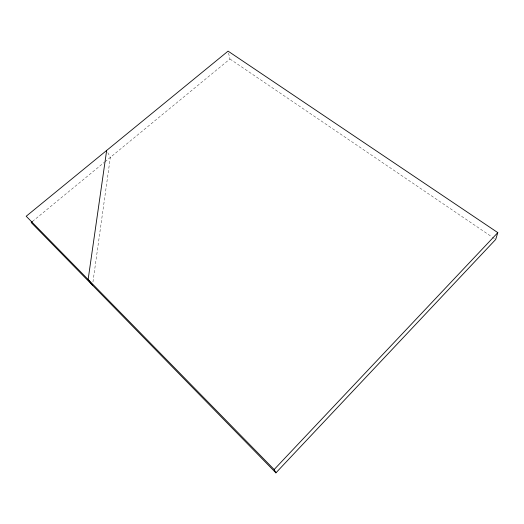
<?xml version="1.0" encoding="UTF-8"?>
<svg xmlns="http://www.w3.org/2000/svg" width="524" height="524" viewBox="0 0 524 524"><rect width="100%" height="100%" fill="white"/><g stroke="black" fill="none" stroke-linecap="round" stroke-linejoin="round"><path stroke-width="0.39" stroke-dasharray="2.62 1.97" d="M92.951 281.997L110.328 157.397L107.387 151.836M32.442 221.469L104.374 162.289M105.003 161.772L229.944 58.996L228.084 51.142M229.944 58.996L491.636 236.704M492.318 237.162L494.342 238.538"/><path stroke-width="0.79" d="M106.654 150.447L88.13 279.508L92.499 285.233M275.919 472.858L274.144 469.53L26.2 216.242L228.084 51.142L497.8 232.63L495.697 239.455L275.919 472.858L31.178 222.504L32.442 221.469M274.144 469.53L497.8 232.63"/></g></svg>
